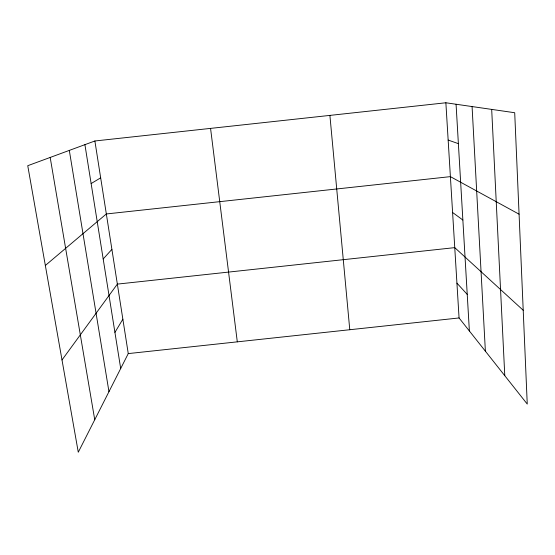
<?xml version="1.0" encoding="UTF-8"?>
<svg xmlns="http://www.w3.org/2000/svg" width="555" height="555" viewBox="0 0 555 555"><rect width="100%" height="100%" fill="white"/><g stroke="black" fill="none" stroke-linecap="round" stroke-linejoin="round"><path stroke-width="0.83" d="M94.884 140.984L128.26 353.597L78.276 452.228L27.75 165.702L94.884 140.984L445.866 102.772L514.707 112.727L527.25 404.075L459.068 317.953L445.866 102.772M114.927 332.396L122.856 319.194M62.007 359.966L117.348 284.111L454.753 247.634L523.212 310.273M103.188 258.963L111.902 249.375M45.343 265.477L106.338 213.959L450.396 176.636L519.078 214.188M91.138 183.559L100.67 177.836M128.26 353.597L459.068 317.953M448.156 140.068L458.388 143.655M452.596 212.482L462.87 220.03M456.931 283.14L467.227 294.393M50.186 157.44L94.739 419.746M69.313 150.398L108.96 391.684M84.915 144.654L120.699 368.513M210.56 128.385L237.304 341.852M329.899 115.398L349.775 329.732M456.071 104.25L469.377 330.974M472.076 106.56L485.382 351.197M491.688 109.397L504.786 375.7"/></g></svg>
